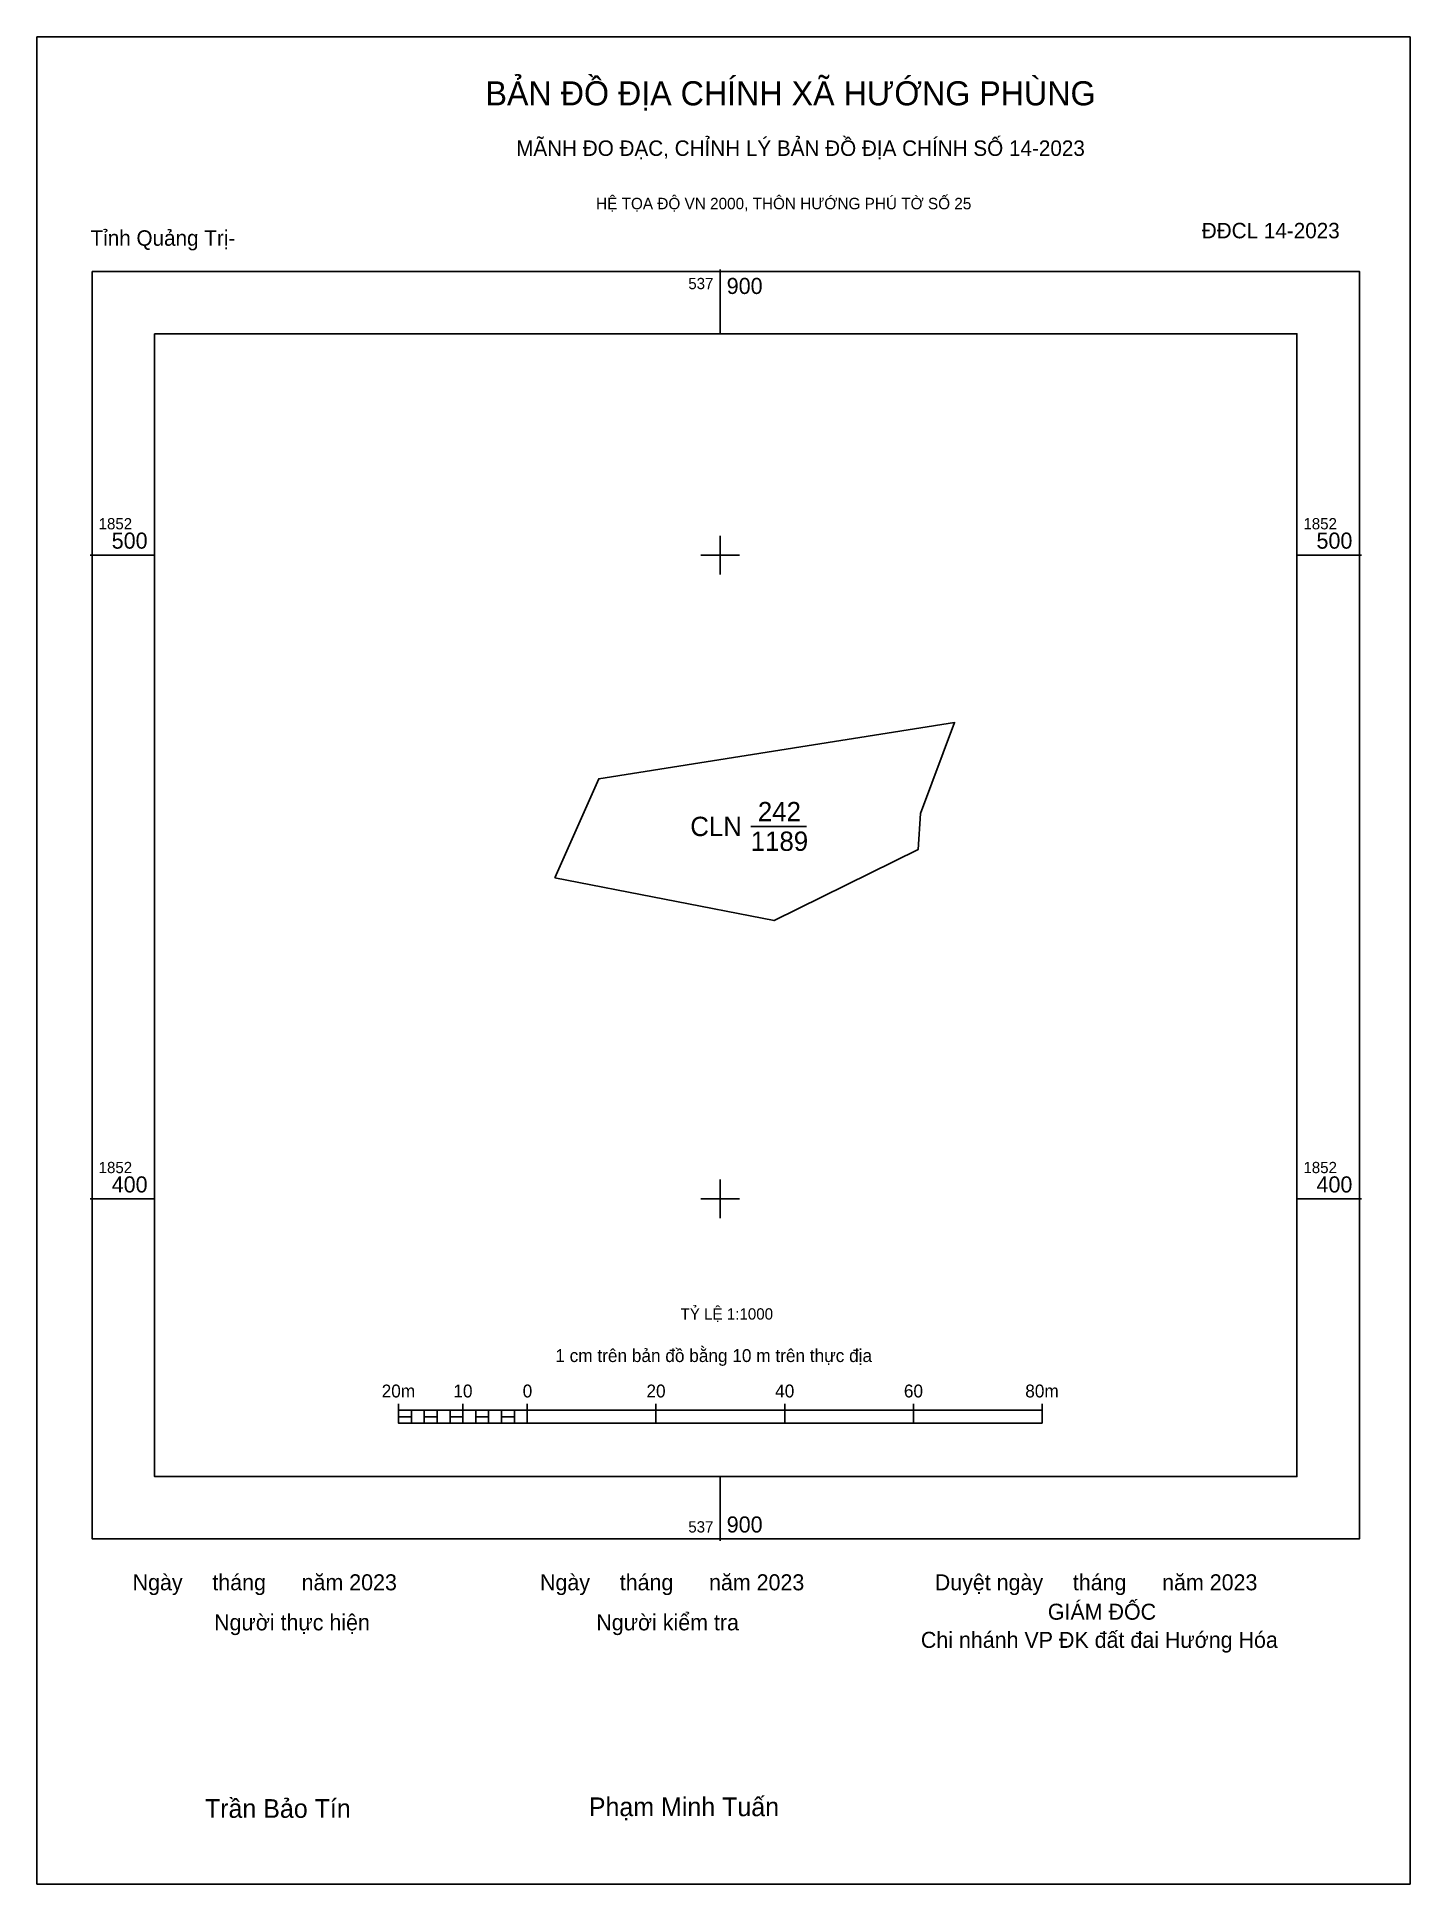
# Model space of a CAD drawing. Extents: x 537794 to 538007, y 1852294 to 1852580.
import ezdxf

# ---------------------------------------------------------------- set-up
doc = ezdxf.new("R2010")
doc.units = 0
for name, color, linetype in [('Level 10', 7, 'Continuous'), ('Level 13', 7, 'Continuous'), ('Level 15', 7, 'Continuous'), ('Level 27', 7, 'Continuous'), ('Level 50', 7, 'Continuous'), ('Level 6', 7, 'Continuous'), ('Level 62', 7, 'Continuous'), ('Level 63', 7, 'Continuous'), ('Level 9', 7, 'Continuous')]:
    doc.layers.add(name, color=color, linetype=linetype)

msp = doc.modelspace()

# ---------------------------------------------------------------- linework, layer by layer
at = {"layer": 'Level 10'}
msp.add_lwpolyline([(537874.32, 1852449.88), (537881.12, 1852465.25), (537936.38, 1852474.02), (537931.1, 1852459.84), (537930.74, 1852454.26), (537908.35, 1852443.24)], close=True, dxfattribs=at)
at = {"layer": 'Level 15'}
msp.add_lwpolyline([(537793.82, 1852580.49), (538007.18, 1852580.49), (538007.18, 1852293.57), (537793.82, 1852293.57)], close=True, dxfattribs=at)
at = {"layer": 'Level 27'}
for p, q in [((537936.38, 1852474.02), (537936.38, 1852474.03)), ((537881.12, 1852465.25), (537881.13, 1852465.26)), ((537930.74, 1852454.26), (537930.75, 1852454.26)), ((537874.32, 1852449.88), (537874.31, 1852449.88))]:
    msp.add_line(p, q, dxfattribs=at)
at = {"layer": 'Level 50'}
msp.add_line((537904.73, 1852457.86), (537913.41, 1852457.86), dxfattribs=at)
at = {"layer": 'Level 62'}
msp.add_lwpolyline([(537812.1, 1852534.38), (537989.61, 1852534.38), (537989.61, 1852356.87), (537812.1, 1852356.87)], close=True, dxfattribs=at)
at = {"layer": 'Level 63'}
for p, q in [((537900, 1852544.38), (537900, 1852534.38)), ((537900, 1852503), (537900, 1852497)), ((537802.1, 1852500), (537812.1, 1852500)), ((537897, 1852500), (537903, 1852500)), ((537989.61, 1852500), (537999.61, 1852500)), ((537900, 1852403), (537900, 1852397)), ((537802.1, 1852400), (537812.1, 1852400)), ((537897, 1852400), (537903, 1852400)), ((537989.61, 1852400), (537999.61, 1852400)), ((537850.01, 1852368.16), (537850.01, 1852365.16)), ((537850.01, 1852367.16), (537950.01, 1852367.16)), ((537852.01, 1852367.16), (537852.01, 1852365.16)), ((537854.01, 1852367.16), (537854.01, 1852365.16)), ((537856.01, 1852367.16), (537856.01, 1852365.16)), ((537858.01, 1852367.16), (537858.01, 1852365.16)), ((537860.01, 1852368.16), (537860.01, 1852365.16)), ((537860.01, 1852367.16), (537860.01, 1852365.16)), ((537862.01, 1852367.16), (537862.01, 1852365.16)), ((537864.01, 1852367.16), (537864.01, 1852365.16)), ((537866.01, 1852367.16), (537866.01, 1852365.16)), ((537868.01, 1852367.16), (537868.01, 1852365.16)), ((537870.01, 1852368.16), (537870.01, 1852365.16)), ((537870.01, 1852367.16), (537870.01, 1852365.16)), ((537890.01, 1852368.16), (537890.01, 1852365.16)), ((537910.01, 1852368.16), (537910.01, 1852365.16)), ((537930.01, 1852368.16), (537930.01, 1852365.16)), ((537950.01, 1852368.16), (537950.01, 1852365.16)), ((537850.01, 1852365.16), (537950.01, 1852365.16)), ((537900, 1852356.87), (537900, 1852346.87))]:
    msp.add_line(p, q, dxfattribs=at)
for points in [[(537802.41, 1852544.06), (537999.3, 1852544.06), (537999.3, 1852347.18), (537802.41, 1852347.18)], [(537850.01, 1852366.16), (537852.01, 1852366.16), (537852.01, 1852365.16), (537850.01, 1852365.16)], [(537850.01, 1852366.16), (537852.01, 1852366.16), (537852.01, 1852365.16), (537850.01, 1852365.16)], [(537854.01, 1852366.16), (537856.01, 1852366.16), (537856.01, 1852365.16), (537854.01, 1852365.16)], [(537858.01, 1852366.16), (537860.01, 1852366.16), (537860.01, 1852365.16), (537858.01, 1852365.16)], [(537862.01, 1852366.16), (537864.01, 1852366.16), (537864.01, 1852365.16), (537862.01, 1852365.16)], [(537866.01, 1852366.16), (537868.01, 1852366.16), (537868.01, 1852365.16), (537866.01, 1852365.16)]]:
    msp.add_lwpolyline(points, close=True, dxfattribs=at)

# ---------------------------------------------------------------- texts
at = {"layer": 'Level 13'}
for s, p in [('242', (537905.84, 1852458.66)), ('CLN', (537895.34, 1852456.36)), ('1189', (537904.73, 1852454.06))]:
    msp.add_text(s, height=3, dxfattribs=at).set_placement(p)
at = {"layer": 'Level 6'}
msp.add_text('TỶ LỆ 1:1000', height=1.7579, dxfattribs=at).set_placement((537893.83, 1852381.25))
at = {"layer": 'Level 63'}
for s, height, p in [('BẢN ĐỒ ĐỊA CHÍNH XÃ HƯỚNG PHÙNG', 3.7437, (537863.52, 1852569.86)), ('MÃNH ĐO ĐẠC, CHỈNH LÝ BẢN ĐỒ ĐỊA CHÍNH SỐ 14-2023', 2.4022, (537868.29, 1852562.01)), ('HỆ TỌA ĐỘ VN 2000, THÔN HƯỚNG PHÚ TỜ SỐ 25', 1.7782, (537880.71, 1852553.72)), ('537', 1.75, (537895.03, 1852541.31)), ('900', 2.5, (537901, 1852540.56)), ('1852', 1.75, (537803.41, 1852504)), ('1852', 1.75, (537990.61, 1852504)), ('500', 2.5, (537805.44, 1852501)), ('500', 2.5, (537992.64, 1852501)), ('1852', 1.75, (537803.41, 1852404)), ('400', 2.5, (537805.44, 1852401)), ('1852', 1.75, (537990.61, 1852404)), ('400', 2.5, (537992.64, 1852401)), ('1 cm trên bản đồ bằng 10 m trên thực địa', 2, (537874.37, 1852374.66)), ('20m', 2, (537847.39, 1852369.16)), ('10', 2, (537858.53, 1852369.16)), ('0', 2, (537869.3, 1852369.16)), ('20', 2, (537888.53, 1852369.16)), ('40', 2, (537908.53, 1852369.16)), ('60', 2, (537928.53, 1852369.16)), ('80m', 2, (537947.39, 1852369.16)), ('537', 1.75, (537895.03, 1852348.18)), ('900', 2.5, (537901, 1852348.18)), ('Ngày     tháng      năm 2023', 2.4883, (537808.69, 1852339.2)), ('Ngày     tháng      năm 2023', 2.4883, (537871.99, 1852339.2)), ('Duyệt ngày     tháng      năm 2023', 2.4883, (537933.33, 1852339.2)), ('GIÁM ĐỐC', 2.488, (537950.9, 1852334.63)), ('Người thực hiện', 2.4883, (537821.35, 1852332.98)), ('Người kiểm tra', 2.4883, (537880.74, 1852332.98)), ('Chi nhánh VP ĐK đất đai Hướng Hóa', 2.4883, (537931.17, 1852330.26)), ('Trần Bảo Tín', 2.9024, (537819.93, 1852303.86)), ('Phạm Minh Tuấn', 2.9024, (537879.58, 1852304.12))]:
    msp.add_text(s, height=height, dxfattribs=at).set_placement(p)
at = {"layer": 'Level 9'}
for s, p in [('Tỉnh Quảng Trị-', (537802.15, 1852548.05)), ('ĐĐCL 14-2023', (537974.82, 1852549.21))]:
    msp.add_text(s, height=2.4022, dxfattribs=at).set_placement(p)

doc.saveas('drawing.dxf')
